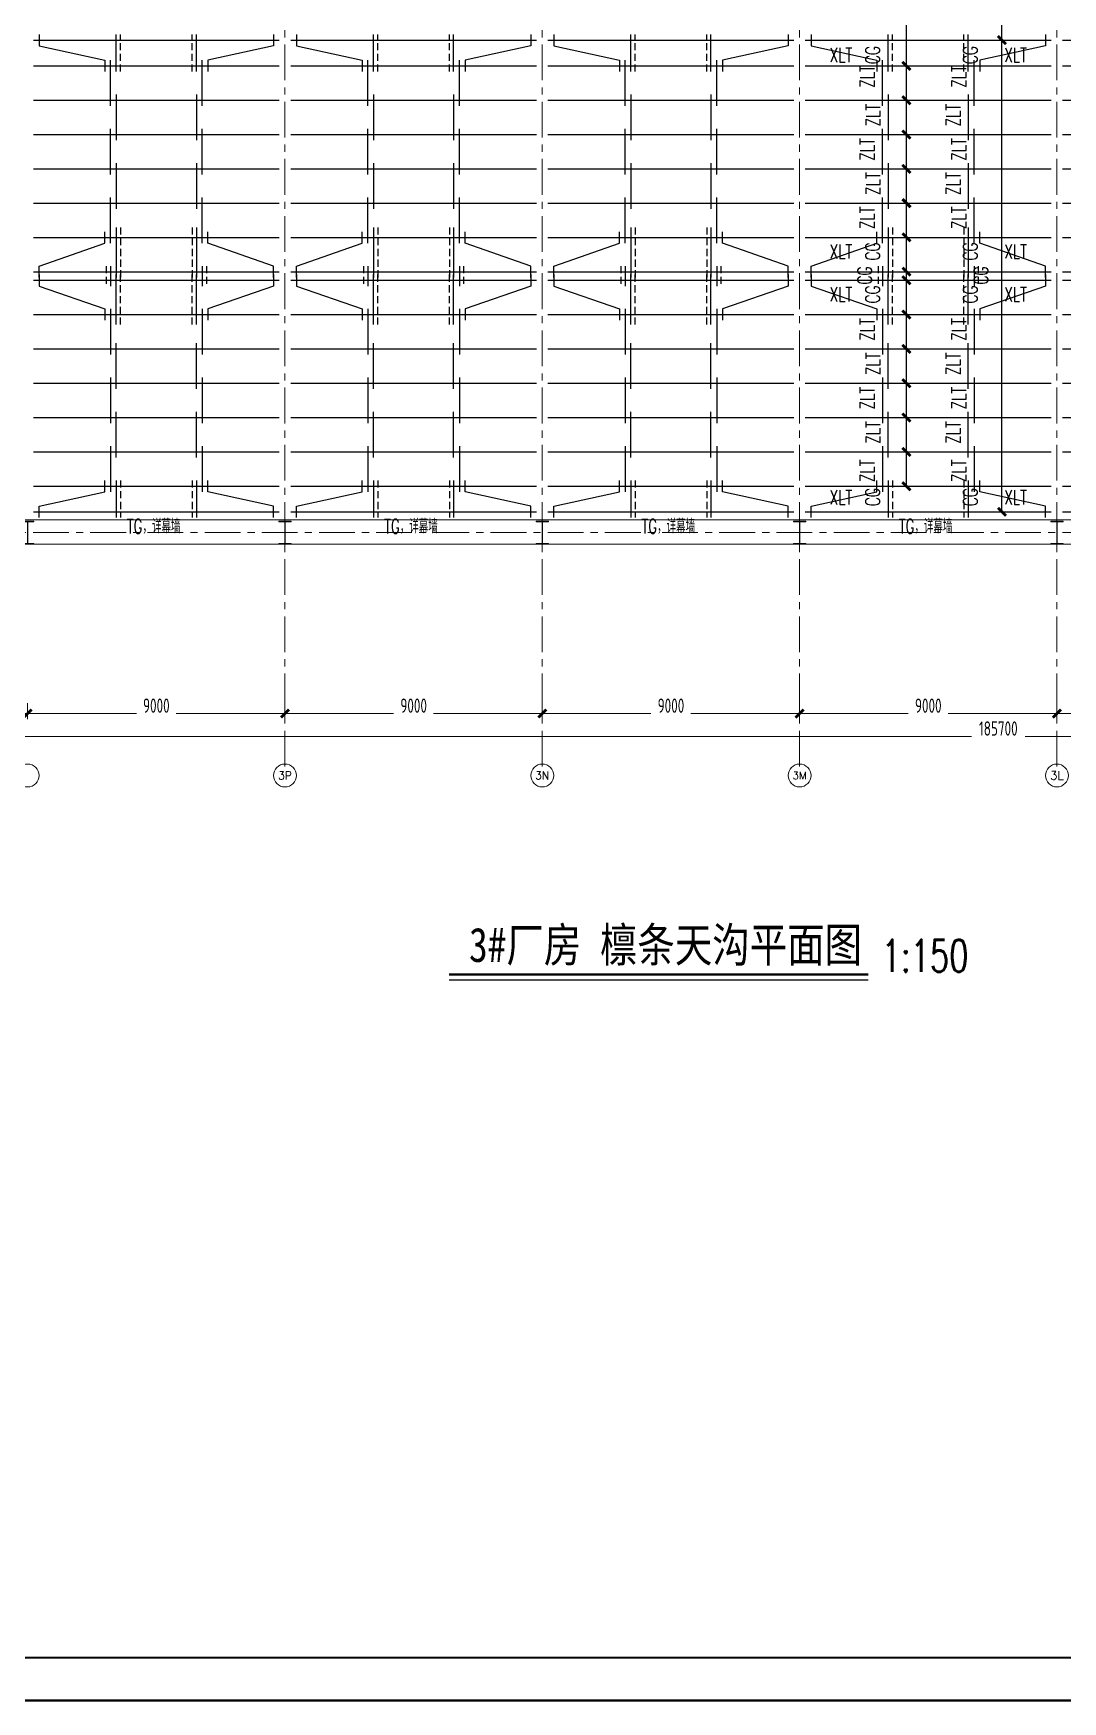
# Model space of a CAD drawing. Extents: x -1201378 to 2367219, y -619313 to 244905.
# Drawn here: x 2190442 to 2226442, y -296140 to -237786 of the extents above; entities that cross this region are included whole.
import ezdxf
from ezdxf.enums import TextEntityAlignment as Align

# ---------------------------------------------------------------- set-up
doc = ezdxf.new("R2010")
doc.units = 0
doc.header["$LTSCALE"] = 1000
doc.linetypes.add('CENTER', pattern=[2, 1.25, -0.25, 0.25, -0.25])
doc.linetypes.add('DASHED', pattern=[0.75, 0.5, -0.25])
doc.layers.get('0').update_dxf_attribs({"linetype": 'CONTINUOUS'})
doc.layers.get('Defpoints').update_dxf_attribs({"linetype": 'CONTINUOUS'})
for name, color, linetype in [('0-cxFrame', 155, 'CONTINUOUS'), ('A-WINDOW', 140, 'CONTINUOUS'), ('S-SGJ', 21, 'CONTINUOUS'), ('S-SHAPE', 51, 'CONTINUOUS'), ('S-TEXT', 21, 'CONTINUOUS')]:
    doc.layers.add(name, color=color, linetype=linetype)
for name, color, linetype, lineweight in [('0-cxText', 131, 'CONTINUOUS', 25), ('S-axis', 111, 'CONTINUOUS', 0), ('S-col', 2, 'CONTINUOUS', 0), ('S-dote', 5, 'CENTER', 0), ('THIN', 7, 'CONTINUOUS', 0), ('梁', 4, 'CONTINUOUS', 18)]:
    doc.layers.add(name, color=color, linetype=linetype, lineweight=lineweight)
doc.styles.add('_TCH_AXIS', font='COMPLEX', dxfattribs={"bigfont": 'GBCBIG'})
doc.styles.add('cx_tuming', font='simhei.ttf')
doc.styles.add('cx_tuqian1', font='')
doc.styles.add('SS1', font='tj-romans1.shx', dxfattribs={"width": 0.7, "bigfont": 'tj-hztxt1.shx'})
doc.styles.add('TSSD_Dimension', font='tssdeng.shx', dxfattribs={"width": 0.7, "bigfont": 'hztxt.shx'})
doc.styles.add('TSSD_Rein', font='tj-romans1.shx', dxfattribs={"width": 0.7, "bigfont": 'tj-hztxt.shx'})
doc.styles.add('黑体', font='simhei.ttf', dxfattribs={"width": 0.8})
doc.styles.get('cx_tuqian1').set_extended_font_data('SimSun')
doc.dimstyles.new('TSSD_200_200', dxfattribs={"dimtxt": 500, "dimasz": 200, "dimexe": 200, "dimexo": 500, "dimgap": 200, "dimtad": 1, "dimdec": 0, "dimzin": 0, "dimdsep": 46, "dimtxsty": 'TSSD_Dimension', "dimblk": 'ARCHTICK', "dimcen": 0, "dimdle": 200, "dimclrt": 7, "dimadec": 0, "dimazin": 0, "dimtfac": 1, "dimtdec": 0, "dimtix": 1, "dimtmove": 2, "dimatfit": 3, "dimfxl": 1, "dimtolj": 1, "dimtzin": 0, "dimarcsym": 0})

# ---------------------------------------------------------------- blocks, each defined once
blk = doc.blocks.new('w42343243')
at = {"layer": 'S-col'}
blk.add_lwpolyline([(-165069, 621020), (-164639, 621020), (-164639, 621002), (-164848, 621002), (-164848, 620238), (-164639, 620238), (-164639, 620220), (-165069, 620220), (-165069, 620238), (-164860, 620238), (-164860, 621002), (-165069, 621002)], close=True, dxfattribs=at)
blk = doc.blocks.new('42343')
at = {"layer": 'A-WINDOW'}
for p in [(-90000, -71700), (-81000, -71700), (-72000, -71700), (-63000, -71700), (-54000, -71700)]:
    blk.add_blockref('w42343243', p, dxfattribs=at)
blk = doc.blocks.new('_ArchTick')
at = {"color": 0, "linetype": 'ByBlock', "const_width": 0.5}
blk.add_lwpolyline([(-0.71, -0.71), (0.71, 0.71)], dxfattribs=at)
blk = doc.blocks.new('*D494')
at = {"layer": 'Defpoints', "color": 0, "transparency": 16777216}
for p in [(-209758, -360718), (-200758, -360718), (-200758, -361576)]:
    blk.add_point(p, dxfattribs=at)
at = {"layer": 'S-axis', "color": 0, "lineweight": -2, "transparency": 16777216}
for p, q in [((-209958, -361576), (-205957, -361576)), ((-209758, -361218), (-209758, -361776)), ((-200558, -361576), (-204560, -361576)), ((-200758, -361218), (-200758, -361776))]:
    blk.add_line(p, q, dxfattribs=at)
at = {"layer": 'S-axis', "color": 0, "lineweight": -2, "transparency": 16777216, "xscale": 200, "yscale": 200, "zscale": 200, "rotation": 180}
blk.add_blockref('_ArchTick', (-209758, -361576), dxfattribs=at)
at = {"layer": 'S-axis', "color": 0, "lineweight": -2, "transparency": 16777216, "xscale": 200, "yscale": 200, "zscale": 200}
blk.add_blockref('_ArchTick', (-200758, -361576), dxfattribs=at)
at = {"layer": 'S-axis', "color": 7, "transparency": 16777216, "insert": (-205258, -361301), "char_height": 500, "attachment_point": 5, "style": 'TSSD_Dimension'}
blk.add_mtext('\\A1;9000', dxfattribs=at)
blk = doc.blocks.new('*D495')
at = {"layer": 'Defpoints', "color": 0, "transparency": 16777216}
for p in [(-200758, -360718), (-191758, -360718), (-191758, -361576)]:
    blk.add_point(p, dxfattribs=at)
at = {"layer": 'S-axis', "color": 0, "lineweight": -2, "transparency": 16777216}
for p, q in [((-200958, -361576), (-196957, -361576)), ((-200758, -361218), (-200758, -361776)), ((-191558, -361576), (-195560, -361576)), ((-191758, -361218), (-191758, -361776))]:
    blk.add_line(p, q, dxfattribs=at)
at = {"layer": 'S-axis', "color": 0, "lineweight": -2, "transparency": 16777216, "xscale": 200, "yscale": 200, "zscale": 200, "rotation": 180}
blk.add_blockref('_ArchTick', (-200758, -361576), dxfattribs=at)
at = {"layer": 'S-axis', "color": 0, "lineweight": -2, "transparency": 16777216, "xscale": 200, "yscale": 200, "zscale": 200}
blk.add_blockref('_ArchTick', (-191758, -361576), dxfattribs=at)
at = {"layer": 'S-axis', "color": 7, "transparency": 16777216, "insert": (-196258, -361301), "char_height": 500, "attachment_point": 5, "style": 'TSSD_Dimension'}
blk.add_mtext('\\A1;9000', dxfattribs=at)
blk = doc.blocks.new('*D496')
at = {"layer": 'Defpoints', "color": 0, "transparency": 16777216}
for p in [(-191758, -360718), (-182758, -360718), (-182758, -361576)]:
    blk.add_point(p, dxfattribs=at)
at = {"layer": 'S-axis', "color": 0, "lineweight": -2, "transparency": 16777216}
for p, q in [((-191958, -361576), (-187957, -361576)), ((-191758, -361218), (-191758, -361776)), ((-182558, -361576), (-186560, -361576)), ((-182758, -361218), (-182758, -361776))]:
    blk.add_line(p, q, dxfattribs=at)
at = {"layer": 'S-axis', "color": 0, "lineweight": -2, "transparency": 16777216, "xscale": 200, "yscale": 200, "zscale": 200, "rotation": 180}
blk.add_blockref('_ArchTick', (-191758, -361576), dxfattribs=at)
at = {"layer": 'S-axis', "color": 0, "lineweight": -2, "transparency": 16777216, "xscale": 200, "yscale": 200, "zscale": 200}
blk.add_blockref('_ArchTick', (-182758, -361576), dxfattribs=at)
at = {"layer": 'S-axis', "color": 7, "transparency": 16777216, "insert": (-187258, -361301), "char_height": 500, "attachment_point": 5, "style": 'TSSD_Dimension'}
blk.add_mtext('\\A1;9000', dxfattribs=at)
blk = doc.blocks.new('*D497')
at = {"layer": 'Defpoints', "color": 0, "transparency": 16777216}
for p in [(-182758, -360718), (-173758, -360718), (-173758, -361576)]:
    blk.add_point(p, dxfattribs=at)
at = {"layer": 'S-axis', "color": 0, "lineweight": -2, "transparency": 16777216}
for p, q in [((-182958, -361576), (-178957, -361576)), ((-182758, -361218), (-182758, -361776)), ((-173558, -361576), (-177560, -361576)), ((-173758, -361218), (-173758, -361776))]:
    blk.add_line(p, q, dxfattribs=at)
at = {"layer": 'S-axis', "color": 0, "lineweight": -2, "transparency": 16777216, "xscale": 200, "yscale": 200, "zscale": 200, "rotation": 180}
blk.add_blockref('_ArchTick', (-182758, -361576), dxfattribs=at)
at = {"layer": 'S-axis', "color": 0, "lineweight": -2, "transparency": 16777216, "xscale": 200, "yscale": 200, "zscale": 200}
blk.add_blockref('_ArchTick', (-173758, -361576), dxfattribs=at)
at = {"layer": 'S-axis', "color": 7, "transparency": 16777216, "insert": (-178258, -361301), "char_height": 500, "attachment_point": 5, "style": 'TSSD_Dimension'}
blk.add_mtext('\\A1;9000', dxfattribs=at)
blk = doc.blocks.new('*D498')
at = {"layer": 'Defpoints', "color": 0, "transparency": 16777216}
for p in [(-173758, -360718), (-164758, -360718), (-164758, -361576)]:
    blk.add_point(p, dxfattribs=at)
at = {"layer": 'S-axis', "color": 0, "lineweight": -2, "transparency": 16777216}
for p, q in [((-173958, -361576), (-169957, -361576)), ((-173758, -361218), (-173758, -361776)), ((-164558, -361576), (-168560, -361576)), ((-164758, -361218), (-164758, -361776))]:
    blk.add_line(p, q, dxfattribs=at)
at = {"layer": 'S-axis', "color": 0, "lineweight": -2, "transparency": 16777216, "xscale": 200, "yscale": 200, "zscale": 200, "rotation": 180}
blk.add_blockref('_ArchTick', (-173758, -361576), dxfattribs=at)
at = {"layer": 'S-axis', "color": 0, "lineweight": -2, "transparency": 16777216, "xscale": 200, "yscale": 200, "zscale": 200}
blk.add_blockref('_ArchTick', (-164758, -361576), dxfattribs=at)
at = {"layer": 'S-axis', "color": 7, "transparency": 16777216, "insert": (-169258, -361301), "char_height": 500, "attachment_point": 5, "style": 'TSSD_Dimension'}
blk.add_mtext('\\A1;9000', dxfattribs=at)
blk = doc.blocks.new('*D458')
at = {"layer": 'Defpoints', "color": 0, "transparency": 16777216}
for p in [(-268658, -360818), (-82958, -360818), (-82958, -362376)]:
    blk.add_point(p, dxfattribs=at)
at = {"layer": 'S-axis', "color": 0, "lineweight": -2, "transparency": 16777216}
for p, q in [((-268658, -361318), (-268658, -362576)), ((-82958, -361318), (-82958, -362576)), ((-268858, -362376), (-176749, -362376)), ((-82758, -362376), (-174868, -362376))]:
    blk.add_line(p, q, dxfattribs=at)
at = {"layer": 'S-axis', "color": 0, "lineweight": -2, "transparency": 16777216, "xscale": 200, "yscale": 200, "zscale": 200, "rotation": 180}
blk.add_blockref('_ArchTick', (-268658, -362376), dxfattribs=at)
at = {"layer": 'S-axis', "color": 0, "lineweight": -2, "transparency": 16777216, "xscale": 200, "yscale": 200, "zscale": 200}
blk.add_blockref('_ArchTick', (-82958, -362376), dxfattribs=at)
at = {"layer": 'S-axis', "color": 7, "transparency": 16777216, "insert": (-175808, -362101), "char_height": 500, "attachment_point": 5, "style": 'TSSD_Dimension'}
blk.add_mtext('\\A1;185700', dxfattribs=at)
blk = doc.blocks.new('TK22.A0 L(Dragon)')
at = {"layer": '0-cxFrame', "color": 7, "const_width": 0.5}
blk.add_lwpolyline([(0, 0), (-1486, 0), (-1486, 841), (0, 841)], close=True, dxfattribs=at)
at = {"layer": '0-cxFrame', "const_width": 0.5}
blk.add_lwpolyline([(-80, 10), (-1466, 10), (-1466, 831), (-80, 831)], close=True, dxfattribs=at)
at = {"style": '黑体', "flags": 4}
blk.add_attdef('图幅', text='', height=3.3, dxfattribs=at).set_placement((-40, 3), align=Align.RIGHT)
at = {"layer": '0-cxText', "flags": 4}
for tag, height, style, p in [('建设单位', 3.5, 'cx_tuming', (-45, 240)), ('项目名称', 3.5, 'cx_tuming', (-45, 210)), ('子项名称', 3.5, 'cx_tuming', (-45, 180)), ('工程编号', 3.3, 'cx_tuqian1', (-35, 165)), ('图名1', 3.5, 'cx_tuming', (-45, 87)), ('图名2', 3.5, 'cx_tuming', (-45, 79)), ('图名3', 3.5, 'cx_tuming', (-45, 71)), ('出图日期', 3.3, 'cx_tuqian1', (-39, 60)), ('专业', 3.3, 'cx_tuqian1', (-55, 52)), ('图号', 3.3, 'cx_tuqian1', (-55, 44)), ('版次', 3.3, 'cx_tuqian1', (-20, 44))]:
    blk.add_attdef(tag, text='', height=height, dxfattribs=dict(at, style=style)).set_placement(p, align=Align.MIDDLE)
at = {"layer": 'Defpoints', "color": 6, "flags": 4}
for tag, height, style, p in [('tufu', 3.3, '黑体', (-12, 12)), ('dwfname', 4, 'cx_tuqian1', (-80, 3))]:
    blk.add_attdef(tag, text='', height=height, dxfattribs=dict(at, style=style)).set_placement(p, align=Align.RIGHT)
blk = doc.blocks.new('3#轴网')
at = {"layer": 'S-axis'}
for centre in [(-209758.5, -363744.2), (-200758.5, -363744.2), (-191758.5, -363744.2), (-182758.5, -363744.2), (-173758.5, -363744.2)]:
    blk.add_circle(centre, 400, dxfattribs=at)
at = {"layer": 'S-dote'}
for p, q in [((-200758.5, -363428.2), (-200758.5, -277944.2)), ((-191758.5, -363428.2), (-191758.5, -277944.2)), ((-182758.5, -363428.2), (-182758.5, -277944.2)), ((-173758.5, -363428.2), (-173758.5, -277944.2)), ((-78316.2, -355248.2), (-273210.6, -355248.2))]:
    blk.add_line(p, q, dxfattribs=at)
at = {"layer": 'S-axis', "style": '_TCH_AXIS'}
for s, height, p, p2 in [('3P', 282.17, (-201000.3, -363885.3), (-200516.6, -363885.3)), ('3N', 270.86, (-192003.5, -363879.7), (-191513.4, -363879.7)), ('3M', 260.31, (-183006.4, -363874.4), (-182510.6, -363874.4)), ('3L', 294.28, (-173996.7, -363891.4), (-173520.2, -363891.4))]:
    blk.add_text(s, height=height, dxfattribs=at).set_placement(p, p2, align=Align.FIT)
at = {"layer": 'S-axis'}
for base, p1, p2, picture, middle in [((-82958.5, -362376), (-268658.5, -360818), (-82958.5, -360818), '*D458', (-175808.5, -362101)), ((-200758.5, -361576), (-209758.5, -360718), (-200758.5, -360718), '*D494', (-205258.5, -361301)), ((-191758.5, -361576), (-200758.5, -360718), (-191758.5, -360718), '*D495', (-196258.5, -361301)), ((-182758.5, -361576), (-191758.5, -360718), (-182758.5, -360718), '*D496', (-187258.5, -361301)), ((-173758.5, -361576), (-182758.5, -360718), (-173758.5, -360718), '*D497', (-178258.5, -361301)), ((-164758.5, -361576), (-173758.5, -360718), (-164758.5, -360718), '*D498', (-169258.5, -361301))]:
    dim = blk.add_linear_dim(base=base, p1=p1, p2=p2, angle=0, dimstyle='TSSD_200_200', dxfattribs=at)
    dim.commit()
    dim.dimension.update_dxf_attribs({"geometry": picture, "text_midpoint": middle, "dimtype": 161})

msp = doc.modelspace()

# ---------------------------------------------------------------- linework, layer by layer
at = {"layer": 'S-SGJ'}
for p, q in [((2220978.7, -253623.2), (2220978.7, -182281.1)), ((2224318.2, -254523.2), (2224318.2, -182281.1))]:
    msp.add_line(p, q, dxfattribs=at)
at = {"layer": 'S-SHAPE'}
for p, q in [((2190441.5, -238023.2), (2199041.5, -238023.2)), ((2193341.5, -239123.2), (2193341.5, -237823.2)), ((2196141.5, -239123.2), (2196141.5, -237823.2)), ((2199441.5, -238023.2), (2208041.5, -238023.2)), ((2202341.5, -239123.2), (2202341.5, -237823.2)), ((2205141.5, -239123.2), (2205141.5, -237823.2)), ((2208441.5, -238023.2), (2217041.5, -238023.2)), ((2211341.5, -239123.2), (2211341.5, -237823.2)), ((2214141.5, -239123.2), (2214141.5, -237823.2)), ((2217441.5, -238023.2), (2226041.5, -238023.2)), ((2220341.5, -239123.2), (2220341.5, -237823.2)), ((2223141.5, -239123.2), (2223141.5, -237823.2)), ((2226441.5, -238023.2), (2235041.5, -238023.2)), ((2190441.5, -238923.2), (2199041.5, -238923.2)), ((2193141.5, -240323.2), (2193141.5, -238723.2)), ((2196341.5, -240323.2), (2196341.5, -238723.2)), ((2199441.5, -238923.2), (2208041.5, -238923.2)), ((2202141.5, -240323.2), (2202141.5, -238723.2)), ((2205341.5, -240323.2), (2205341.5, -238723.2)), ((2208441.5, -238923.2), (2217041.5, -238923.2)), ((2211141.5, -240323.2), (2211141.5, -238723.2)), ((2214341.5, -240323.2), (2214341.5, -238723.2)), ((2217441.5, -238923.2), (2226041.5, -238923.2)), ((2220141.5, -240323.2), (2220141.5, -238723.2)), ((2223341.5, -240323.2), (2223341.5, -238723.2)), ((2226441.5, -238923.2), (2235041.5, -238923.2)), ((2190441.5, -240123.2), (2199041.5, -240123.2)), ((2193341.5, -239923.2), (2193341.5, -241523.2)), ((2196141.5, -239923.2), (2196141.5, -241523.2)), ((2199441.5, -240123.2), (2208041.5, -240123.2)), ((2202341.5, -239923.2), (2202341.5, -241523.2)), ((2205141.5, -239923.2), (2205141.5, -241523.2)), ((2208441.5, -240123.2), (2217041.5, -240123.2)), ((2211341.5, -239923.2), (2211341.5, -241523.2)), ((2214141.5, -239923.2), (2214141.5, -241523.2)), ((2217441.5, -240123.2), (2226041.5, -240123.2)), ((2220341.5, -239923.2), (2220341.5, -241523.2)), ((2223141.5, -239923.2), (2223141.5, -241523.2)), ((2226441.5, -240123.2), (2235041.5, -240123.2)), ((2190441.5, -241323.2), (2199041.5, -241323.2)), ((2193141.5, -242723.2), (2193141.5, -241123.2)), ((2196341.5, -242723.2), (2196341.5, -241123.2)), ((2199441.5, -241323.2), (2208041.5, -241323.2)), ((2202141.5, -242723.2), (2202141.5, -241123.2)), ((2205341.5, -242723.2), (2205341.5, -241123.2)), ((2208441.5, -241323.2), (2217041.5, -241323.2)), ((2211141.5, -242723.2), (2211141.5, -241123.2)), ((2214341.5, -242723.2), (2214341.5, -241123.2)), ((2217441.5, -241323.2), (2226041.5, -241323.2)), ((2220141.5, -242723.2), (2220141.5, -241123.2)), ((2223341.5, -242723.2), (2223341.5, -241123.2)), ((2226441.5, -241323.2), (2235041.5, -241323.2)), ((2190441.5, -242523.2), (2199041.5, -242523.2)), ((2193341.5, -242323.2), (2193341.5, -243923.2)), ((2196141.5, -242323.2), (2196141.5, -243923.2)), ((2199441.5, -242523.2), (2208041.5, -242523.2)), ((2202341.5, -242323.2), (2202341.5, -243923.2)), ((2205141.5, -242323.2), (2205141.5, -243923.2)), ((2208441.5, -242523.2), (2217041.5, -242523.2)), ((2211341.5, -242323.2), (2211341.5, -243923.2)), ((2214141.5, -242323.2), (2214141.5, -243923.2)), ((2217441.5, -242523.2), (2226041.5, -242523.2)), ((2220341.5, -242323.2), (2220341.5, -243923.2)), ((2223141.5, -242323.2), (2223141.5, -243923.2)), ((2226441.5, -242523.2), (2235041.5, -242523.2)), ((2190441.5, -243723.2), (2199041.5, -243723.2)), ((2193141.5, -245123.2), (2193141.5, -243523.2)), ((2196341.5, -245123.2), (2196341.5, -243523.2)), ((2199441.5, -243723.2), (2208041.5, -243723.2)), ((2202141.5, -245123.2), (2202141.5, -243523.2)), ((2205341.5, -245123.2), (2205341.5, -243523.2)), ((2208441.5, -243723.2), (2217041.5, -243723.2)), ((2211141.5, -245123.2), (2211141.5, -243523.2)), ((2214341.5, -245123.2), (2214341.5, -243523.2)), ((2217441.5, -243723.2), (2226041.5, -243723.2)), ((2220141.5, -245123.2), (2220141.5, -243523.2)), ((2223341.5, -245123.2), (2223341.5, -243523.2)), ((2226441.5, -243723.2), (2235041.5, -243723.2)), ((2190441.5, -244923.2), (2199041.5, -244923.2)), ((2193341.5, -244573.2), (2193341.5, -246323.2)), ((2196141.5, -244573.2), (2196141.5, -246323.2)), ((2199441.5, -244923.2), (2208041.5, -244923.2)), ((2202341.5, -244573.2), (2202341.5, -246323.2)), ((2205141.5, -244573.2), (2205141.5, -246323.2)), ((2208441.5, -244923.2), (2217041.5, -244923.2)), ((2211341.5, -244573.2), (2211341.5, -246323.2)), ((2214141.5, -244573.2), (2214141.5, -246323.2)), ((2217441.5, -244923.2), (2226041.5, -244923.2)), ((2220341.5, -244573.2), (2220341.5, -246323.2)), ((2223141.5, -244573.2), (2223141.5, -246323.2)), ((2226441.5, -244923.2), (2235041.5, -244923.2)), ((2190441.5, -246123.2), (2199041.5, -246123.2)), ((2193141.5, -245923.2), (2193141.5, -246623.2)), ((2193341.5, -247973.2), (2193341.5, -246223.2)), ((2196141.5, -247973.2), (2196141.5, -246223.2)), ((2196341.5, -245923.2), (2196341.5, -246623.2)), ((2199441.5, -246123.2), (2208041.5, -246123.2)), ((2202141.5, -245923.2), (2202141.5, -246623.2)), ((2202341.5, -247973.2), (2202341.5, -246223.2)), ((2205141.5, -247973.2), (2205141.5, -246223.2)), ((2205341.5, -245923.2), (2205341.5, -246623.2)), ((2208441.5, -246123.2), (2217041.5, -246123.2)), ((2211141.5, -245923.2), (2211141.5, -246623.2)), ((2211341.5, -247973.2), (2211341.5, -246223.2)), ((2214141.5, -247973.2), (2214141.5, -246223.2)), ((2214341.5, -245923.2), (2214341.5, -246623.2)), ((2217441.5, -246123.2), (2226041.5, -246123.2)), ((2220141.5, -245923.2), (2220141.5, -246623.2)), ((2220341.5, -247973.2), (2220341.5, -246223.2)), ((2223141.5, -247973.2), (2223141.5, -246223.2)), ((2223341.5, -245923.2), (2223341.5, -246623.2)), ((2226441.5, -246123.2), (2235041.5, -246123.2)), ((2190441.5, -246423.2), (2199041.5, -246423.2)), ((2199441.5, -246423.2), (2208041.5, -246423.2)), ((2208441.5, -246423.2), (2217041.5, -246423.2)), ((2217441.5, -246423.2), (2226041.5, -246423.2)), ((2226441.5, -246423.2), (2235041.5, -246423.2)), ((2190441.5, -247623.2), (2199041.5, -247623.2)), ((2193141.5, -247423.2), (2193141.5, -249023.2)), ((2196341.5, -247423.2), (2196341.5, -249023.2)), ((2199441.5, -247623.2), (2208041.5, -247623.2)), ((2202141.5, -247423.2), (2202141.5, -249023.2)), ((2205341.5, -247423.2), (2205341.5, -249023.2)), ((2208441.5, -247623.2), (2217041.5, -247623.2)), ((2211141.5, -247423.2), (2211141.5, -249023.2)), ((2214341.5, -247423.2), (2214341.5, -249023.2)), ((2217441.5, -247623.2), (2226041.5, -247623.2)), ((2220141.5, -247423.2), (2220141.5, -249023.2)), ((2223341.5, -247423.2), (2223341.5, -249023.2)), ((2226441.5, -247623.2), (2235041.5, -247623.2)), ((2190441.5, -248823.2), (2199041.5, -248823.2)), ((2193341.5, -250223.2), (2193341.5, -248623.2)), ((2196141.5, -250223.2), (2196141.5, -248623.2)), ((2199441.5, -248823.2), (2208041.5, -248823.2)), ((2202341.5, -250223.2), (2202341.5, -248623.2)), ((2205141.5, -250223.2), (2205141.5, -248623.2)), ((2208441.5, -248823.2), (2217041.5, -248823.2)), ((2211341.5, -250223.2), (2211341.5, -248623.2)), ((2214141.5, -250223.2), (2214141.5, -248623.2)), ((2217441.5, -248823.2), (2226041.5, -248823.2)), ((2220341.5, -250223.2), (2220341.5, -248623.2)), ((2223141.5, -250223.2), (2223141.5, -248623.2)), ((2226441.5, -248823.2), (2235041.5, -248823.2)), ((2190441.5, -250023.2), (2199041.5, -250023.2)), ((2193141.5, -249823.2), (2193141.5, -251423.2)), ((2196341.5, -249823.2), (2196341.5, -251423.2)), ((2199441.5, -250023.2), (2208041.5, -250023.2)), ((2202141.5, -249823.2), (2202141.5, -251423.2)), ((2205341.5, -249823.2), (2205341.5, -251423.2)), ((2208441.5, -250023.2), (2217041.5, -250023.2)), ((2211141.5, -249823.2), (2211141.5, -251423.2)), ((2214341.5, -249823.2), (2214341.5, -251423.2)), ((2217441.5, -250023.2), (2226041.5, -250023.2)), ((2220141.5, -249823.2), (2220141.5, -251423.2)), ((2223341.5, -249823.2), (2223341.5, -251423.2)), ((2226441.5, -250023.2), (2235041.5, -250023.2)), ((2190441.5, -251223.2), (2199041.5, -251223.2)), ((2193341.5, -252623.2), (2193341.5, -251023.2)), ((2196141.5, -252623.2), (2196141.5, -251023.2)), ((2199441.5, -251223.2), (2208041.5, -251223.2)), ((2202341.5, -252623.2), (2202341.5, -251023.2)), ((2205141.5, -252623.2), (2205141.5, -251023.2)), ((2208441.5, -251223.2), (2217041.5, -251223.2)), ((2211341.5, -252623.2), (2211341.5, -251023.2)), ((2214141.5, -252623.2), (2214141.5, -251023.2)), ((2217441.5, -251223.2), (2226041.5, -251223.2)), ((2220341.5, -252623.2), (2220341.5, -251023.2)), ((2223141.5, -252623.2), (2223141.5, -251023.2)), ((2226441.5, -251223.2), (2235041.5, -251223.2)), ((2190441.5, -252423.2), (2199041.5, -252423.2)), ((2193141.5, -252223.2), (2193141.5, -253823.2)), ((2196341.5, -252223.2), (2196341.5, -253823.2)), ((2199441.5, -252423.2), (2208041.5, -252423.2)), ((2202141.5, -252223.2), (2202141.5, -253823.2)), ((2205341.5, -252223.2), (2205341.5, -253823.2)), ((2208441.5, -252423.2), (2217041.5, -252423.2)), ((2211141.5, -252223.2), (2211141.5, -253823.2)), ((2214341.5, -252223.2), (2214341.5, -253823.2)), ((2217441.5, -252423.2), (2226041.5, -252423.2)), ((2220141.5, -252223.2), (2220141.5, -253823.2)), ((2223341.5, -252223.2), (2223341.5, -253823.2)), ((2226441.5, -252423.2), (2235041.5, -252423.2)), ((2190441.5, -253623.2), (2199041.5, -253623.2)), ((2193341.5, -253423.2), (2193341.5, -254723.2)), ((2196141.5, -253423.2), (2196141.5, -254723.2)), ((2199441.5, -253623.2), (2208041.5, -253623.2)), ((2202341.5, -253423.2), (2202341.5, -254723.2)), ((2205141.5, -253423.2), (2205141.5, -254723.2)), ((2208441.5, -253623.2), (2217041.5, -253623.2)), ((2211341.5, -253423.2), (2211341.5, -254723.2)), ((2214141.5, -253423.2), (2214141.5, -254723.2)), ((2217441.5, -253623.2), (2226041.5, -253623.2)), ((2220341.5, -253423.2), (2220341.5, -254723.2)), ((2223141.5, -253423.2), (2223141.5, -254723.2)), ((2226441.5, -253623.2), (2235041.5, -253623.2)), ((2190441.5, -254523.2), (2199041.5, -254523.2)), ((2199441.5, -254523.2), (2208041.5, -254523.2)), ((2208441.5, -254523.2), (2217041.5, -254523.2)), ((2217441.5, -254523.2), (2226041.5, -254523.2)), ((2226441.5, -254523.2), (2235041.5, -254523.2))]:
    msp.add_line(p, q, dxfattribs=at)
at = {"layer": 'S-SHAPE', "linetype": 'DASHED', "ltscale": 0.5}
for p, q in [((2193491.5, -239123.2), (2193491.5, -237823.2)), ((2195991.5, -239123.2), (2195991.5, -237823.2)), ((2202491.5, -239123.2), (2202491.5, -237823.2)), ((2204991.5, -239123.2), (2204991.5, -237823.2)), ((2211491.5, -239123.2), (2211491.5, -237823.2)), ((2213991.5, -239123.2), (2213991.5, -237823.2)), ((2220491.5, -239123.2), (2220491.5, -237823.2)), ((2222991.5, -239123.2), (2222991.5, -237823.2)), ((2193491.5, -244573.2), (2193491.5, -246323.2)), ((2195991.5, -244573.2), (2195991.5, -246323.2)), ((2202491.5, -244573.2), (2202491.5, -246323.2)), ((2204991.5, -244573.2), (2204991.5, -246323.2)), ((2211491.5, -244573.2), (2211491.5, -246323.2)), ((2213991.5, -244573.2), (2213991.5, -246323.2)), ((2220491.5, -244573.2), (2220491.5, -246323.2)), ((2222991.5, -244573.2), (2222991.5, -246323.2)), ((2192991.5, -245923.2), (2192991.5, -246623.2)), ((2193491.5, -247973.2), (2193491.5, -246223.2)), ((2195991.5, -247973.2), (2195991.5, -246223.2)), ((2196491.5, -245923.2), (2196491.5, -246623.2)), ((2201991.5, -245923.2), (2201991.5, -246623.2)), ((2202491.5, -247973.2), (2202491.5, -246223.2)), ((2204991.5, -247973.2), (2204991.5, -246223.2)), ((2205491.5, -245923.2), (2205491.5, -246623.2)), ((2210991.5, -245923.2), (2210991.5, -246623.2)), ((2211491.5, -247973.2), (2211491.5, -246223.2)), ((2213991.5, -247973.2), (2213991.5, -246223.2)), ((2214491.5, -245923.2), (2214491.5, -246623.2)), ((2219991.5, -245923.2), (2219991.5, -246623.2)), ((2220491.5, -247973.2), (2220491.5, -246223.2)), ((2222991.5, -247973.2), (2222991.5, -246223.2)), ((2223491.5, -245923.2), (2223491.5, -246623.2)), ((2193491.5, -253423.2), (2193491.5, -254723.2)), ((2195991.5, -253423.2), (2195991.5, -254723.2)), ((2202491.5, -253423.2), (2202491.5, -254723.2)), ((2204991.5, -253423.2), (2204991.5, -254723.2)), ((2211491.5, -253423.2), (2211491.5, -254723.2)), ((2213991.5, -253423.2), (2213991.5, -254723.2)), ((2220491.5, -253423.2), (2220491.5, -254723.2)), ((2222991.5, -253423.2), (2222991.5, -254723.2))]:
    msp.add_line(p, q, dxfattribs=at)
at = {"layer": 'S-SHAPE'}
for points in [[(2190641.5, -237823.2), (2190641.5, -238223.2), (2192941.5, -238723.2), (2192941.5, -239123.2)], [(2198841.5, -237823.2), (2198841.5, -238223.2), (2196541.5, -238723.2), (2196541.5, -239123.2)], [(2199641.5, -237823.2), (2199641.5, -238223.2), (2201941.5, -238723.2), (2201941.5, -239123.2)], [(2207841.5, -237823.2), (2207841.5, -238223.2), (2205541.5, -238723.2), (2205541.5, -239123.2)], [(2208641.5, -237823.2), (2208641.5, -238223.2), (2210941.5, -238723.2), (2210941.5, -239123.2)], [(2216841.5, -237823.2), (2216841.5, -238223.2), (2214541.5, -238723.2), (2214541.5, -239123.2)], [(2217641.5, -237823.2), (2217641.5, -238223.2), (2219941.5, -238723.2), (2219941.5, -239123.2)], [(2225841.5, -237823.2), (2225841.5, -238223.2), (2223541.5, -238723.2), (2223541.5, -239123.2)], [(2190641.5, -246323.2), (2190641.5, -245923.2), (2192941.5, -245123.2), (2192941.5, -244723.2)], [(2198841.5, -246323.2), (2198841.5, -245923.2), (2196541.5, -245123.2), (2196541.5, -244723.2)], [(2199641.5, -246323.2), (2199641.5, -245923.2), (2201941.5, -245123.2), (2201941.5, -244723.2)], [(2207841.5, -246323.2), (2207841.5, -245923.2), (2205541.5, -245123.2), (2205541.5, -244723.2)], [(2208641.5, -246323.2), (2208641.5, -245923.2), (2210941.5, -245123.2), (2210941.5, -244723.2)], [(2216841.5, -246323.2), (2216841.5, -245923.2), (2214541.5, -245123.2), (2214541.5, -244723.2)], [(2217641.5, -246323.2), (2217641.5, -245923.2), (2219941.5, -245123.2), (2219941.5, -244723.2)], [(2225841.5, -246323.2), (2225841.5, -245923.2), (2223541.5, -245123.2), (2223541.5, -244723.2)], [(2190641.5, -246223.2), (2190641.5, -246623.2), (2192941.5, -247423.2), (2192941.5, -247823.2)], [(2198841.5, -246223.2), (2198841.5, -246623.2), (2196541.5, -247423.2), (2196541.5, -247823.2)], [(2199641.5, -246223.2), (2199641.5, -246623.2), (2201941.5, -247423.2), (2201941.5, -247823.2)], [(2207841.5, -246223.2), (2207841.5, -246623.2), (2205541.5, -247423.2), (2205541.5, -247823.2)], [(2208641.5, -246223.2), (2208641.5, -246623.2), (2210941.5, -247423.2), (2210941.5, -247823.2)], [(2216841.5, -246223.2), (2216841.5, -246623.2), (2214541.5, -247423.2), (2214541.5, -247823.2)], [(2217641.5, -246223.2), (2217641.5, -246623.2), (2219941.5, -247423.2), (2219941.5, -247823.2)], [(2225841.5, -246223.2), (2225841.5, -246623.2), (2223541.5, -247423.2), (2223541.5, -247823.2)], [(2190641.5, -254723.2), (2190641.5, -254323.2), (2192941.5, -253823.2), (2192941.5, -253423.2)], [(2198841.5, -254723.2), (2198841.5, -254323.2), (2196541.5, -253823.2), (2196541.5, -253423.2)], [(2199641.5, -254723.2), (2199641.5, -254323.2), (2201941.5, -253823.2), (2201941.5, -253423.2)], [(2207841.5, -254723.2), (2207841.5, -254323.2), (2205541.5, -253823.2), (2205541.5, -253423.2)], [(2208641.5, -254723.2), (2208641.5, -254323.2), (2210941.5, -253823.2), (2210941.5, -253423.2)], [(2216841.5, -254723.2), (2216841.5, -254323.2), (2214541.5, -253823.2), (2214541.5, -253423.2)], [(2217641.5, -254723.2), (2217641.5, -254323.2), (2219941.5, -253823.2), (2219941.5, -253423.2)], [(2225841.5, -254723.2), (2225841.5, -254323.2), (2223541.5, -253823.2), (2223541.5, -253423.2)]]:
    msp.add_lwpolyline(points, dxfattribs=at)
at = {"layer": 'S-TEXT'}
msp.add_line((2204982.2, -270887), (2219635.1, -270887), dxfattribs=at)
at = {"layer": 'S-TEXT', "const_width": 90}
msp.add_lwpolyline([(2204982.2, -270707), (2219640.6, -270707)], dxfattribs=at)
at = {"layer": '梁'}
msp.add_lwpolyline([(2132026.5, -254798.2), (2316456.5, -254798.2), (2316456.5, -255648.2), (2132026.5, -255648.2)], close=True, dxfattribs=at)

# ---------------------------------------------------------------- block references
at = {"layer": '0-cxFrame', "xscale": 150, "yscale": 150, "zscale": 150}
msp.add_blockref('TK22.A0 L(Dragon)', (2335008.3, -296102.2), dxfattribs=at)
at = {"layer": 'S-axis'}
msp.add_blockref('3#轴网', (2400000, 100000), dxfattribs=at)
at = {"layer": 'S-col'}
msp.add_blockref('42343', (2445095.7, -804168.2), dxfattribs=at)
at = {"layer": 'S-SGJ', "xscale": 200, "yscale": 200, "zscale": 200, "rotation": 89.99999999999997}
for p in [(2224318.2, -238023.2), (2220978.7, -238923.2), (2220978.7, -240123.2), (2220978.7, -241323.2), (2220978.7, -242523.2), (2220978.7, -243723.2), (2220978.7, -244923.2), (2220978.7, -246123.2), (2220978.7, -246423.2), (2220978.7, -247623.2), (2220978.7, -248823.2), (2220978.7, -250023.2), (2220978.7, -251223.2), (2220978.7, -252423.2), (2220978.7, -253623.2), (2224318.2, -254523.2)]:
    msp.add_blockref('_ArchTick', p, dxfattribs=at)

# ---------------------------------------------------------------- texts
at = {"layer": 'S-TEXT', "style": '黑体', "width": 0.8}
msp.add_text('3#厂房 檩条天沟平面图', height=1200, dxfattribs=at).set_placement((2219424.6, -270266.4), align=Align.RIGHT)
at = {"layer": 'S-TEXT', "style": 'SS1', "width": 0.7}
msp.add_text('1:150', height=1125, dxfattribs=at).set_placement((2221629.7, -270049.7), align=Align.MIDDLE)
at = {"layer": 'THIN', "style": 'TSSD_Rein', "width": 0.7}
for p in [(2218691.5, -238546.9), (2224791.5, -238546.9), (2218691.5, -245416.4), (2224791.5, -245416.4), (2218691.5, -246916.4), (2224791.5, -246916.4), (2218691.5, -254009.7), (2224791.5, -254009.7)]:
    msp.add_text('XLT', height=500, dxfattribs=at).set_placement(p, align=Align.MIDDLE_CENTER)
for s, p in [('CG', (2220200, -238546.9)), ('CG', (2223613.8, -238546.9)), ('ZLT', (2220015, -239290.5)), ('ZLT', (2223215, -239290.5)), ('ZLT', (2220215, -240640.5)), ('ZLT', (2223015, -240640.5)), ('ZLT', (2220015, -241840.5)), ('ZLT', (2223215, -241840.5)), ('ZLT', (2220215, -243040.5)), ('ZLT', (2223015, -243040.5)), ('ZLT', (2220015, -244240.5)), ('ZLT', (2223215, -244240.5)), ('CG', (2220200, -245416.4)), ('CG', (2223613.8, -245416.4)), ('CG', (2219916.7, -246258.4)), ('CG', (2223989.5, -246258.4)), ('CG', (2220200, -246916.4)), ('CG', (2223613.8, -246916.4)), ('ZLT', (2220015, -248140.5)), ('ZLT', (2223215, -248140.5)), ('ZLT', (2220215, -249340.5)), ('ZLT', (2223015, -249340.5)), ('ZLT', (2220015, -250540.5)), ('ZLT', (2223215, -250540.5)), ('ZLT', (2220215, -251740.5)), ('ZLT', (2223015, -251740.5)), ('ZLT', (2220015, -253090.5)), ('ZLT', (2223215, -253090.5)), ('CG', (2220200, -254009.7)), ('CG', (2223613.8, -254009.7))]:
    msp.add_text(s, height=500, rotation=90, dxfattribs=at).set_placement(p, align=Align.BOTTOM_CENTER)
for p in [(2194645.8, -255426.4), (2203645.8, -255426.4), (2212645.8, -255426.4), (2221645.8, -255426.4)]:
    msp.add_text('TG，详幕墙', height=500, dxfattribs=at).set_placement(p, align=Align.BOTTOM_CENTER)

doc.saveas('drawing.dxf')
